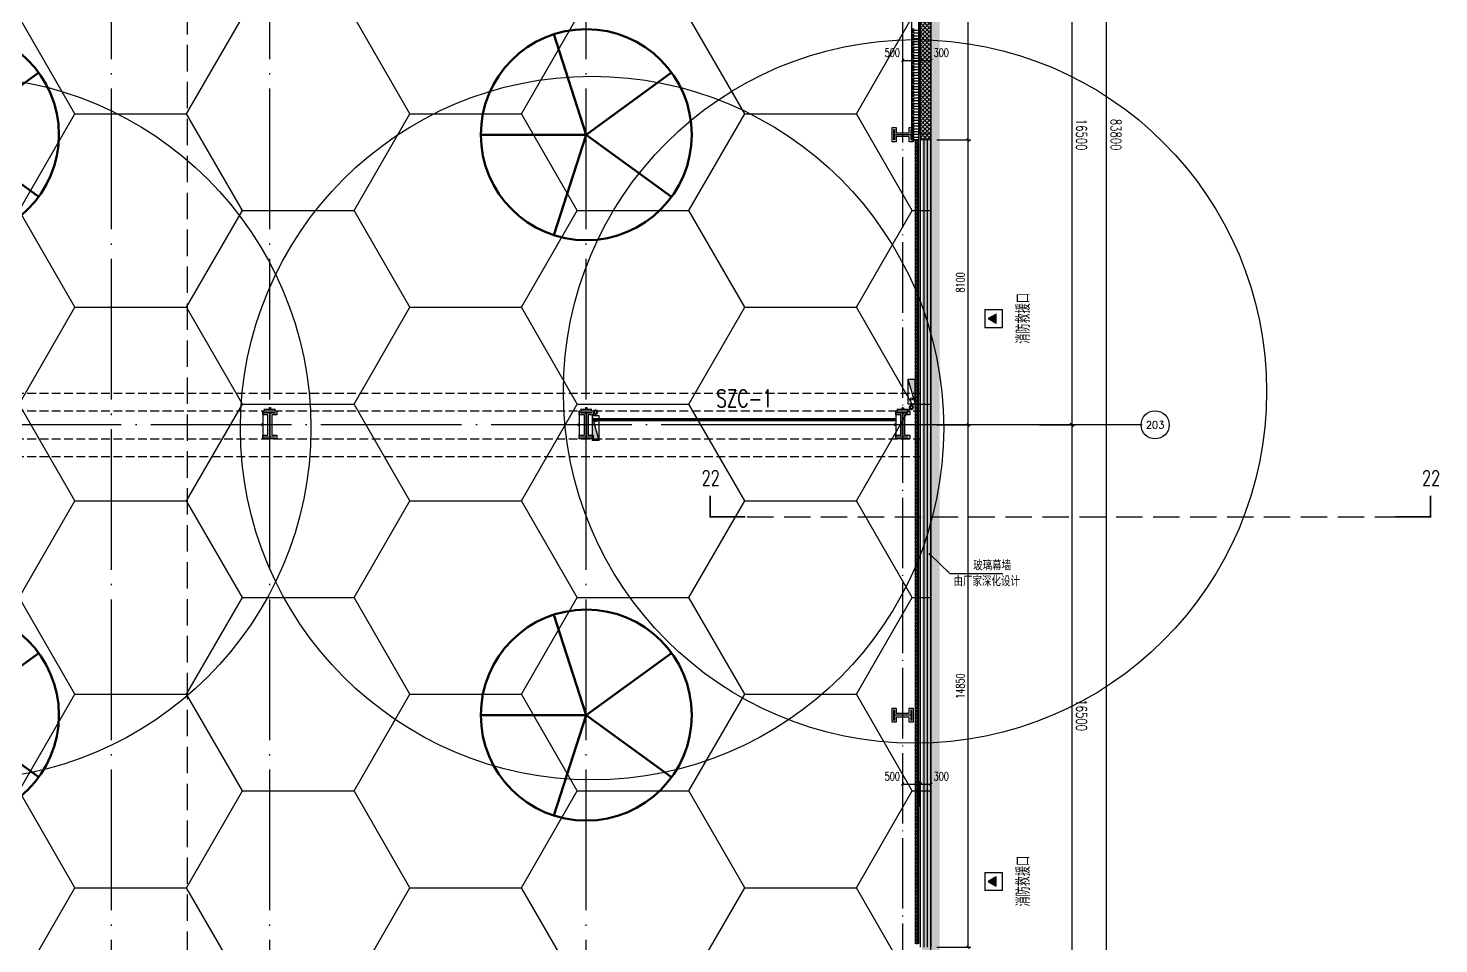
# Model space of a CAD drawing. Extents: x -821772 to -21949, y 506164 to 1049594.
# Drawn here: x -153727 to -113607, y 658320 to 684346 of the extents above; entities that cross this region are included whole.
import ezdxf
from ezdxf.enums import TextEntityAlignment as Align
from ezdxf.xclip import XClip

# ---------------------------------------------------------------- set-up
doc = ezdxf.new("R2010")
doc.units = 0
doc.header["$LTSCALE"] = 1000
doc.header["$MEASUREMENT"] = 0
doc.header["$XCLIPFRAME"] = 2
for name, pattern in [('10平面20250807_t3$0$CENTER', [2, 1.25, -0.25, 0.25, -0.25]), ('10平面20250807_t3$0$DASH', [0.35, 0.25, -0.1]), ('10平面20250807_t3$0$DOTE', [2.42, 2, -0.2, 0.02, -0.2]), ('DASH', [0.35, 0.25, -0.1])]:
    doc.linetypes.add(name, pattern=pattern)
doc.layers.get('Defpoints').update_dxf_attribs({"color": 210})
for name, color, linetype, lineweight in [('1-防火分区线', 201, 'DASH', 50), ('10平面20250807_t3$0$LG-ZF消防', 1, 'Continuous', 60), ('10平面20250807_t3$0$THIN', 8, 'Continuous', 0), ('10平面20250807_t3$0$柱间支撑', 8, '10平面20250807_t3$0$CENTER', 0)]:
    doc.layers.add(name, color=color, linetype=linetype, lineweight=lineweight)
for name, color, linetype in [('10平面20250807_t3$0$99平面图例外参$0$A-HATCH-2', 8, 'Continuous'), ('10平面20250807_t3$0$A-AXIS-D', 8, 'Continuous'), ('10平面20250807_t3$0$A-AXIS-DOTE', 8, '10平面20250807_t3$0$DOTE'), ('10平面20250807_t3$0$A-AXIS-DP', 8, 'Continuous'), ('10平面20250807_t3$0$A-AXIS-SYMB', 8, 'Continuous'), ('10平面20250807_t3$0$A-HATCH-2', 8, 'Continuous'), ('10平面20250807_t3$0$A-HRAIL', 8, 'Continuous'), ('10平面20250807_t3$0$A-LIN-V', 8, 'Continuous'), ('10平面20250807_t3$0$A-TEXT', 8, 'Continuous'), ('10平面20250807_t3$0$A-WINDOW', 8, 'Continuous'), ('10平面20250807_t3$0$AS-COLN', 8, 'Continuous'), ('10平面20250807_t3$0$AS-WALL', 8, 'Continuous'), ('10平面20250807_t3$0$AS-结构边线层', 8, 'Continuous'), ('10平面20250807_t3$0$CURTWALL', 8, 'Continuous'), ('10平面20250807_t3$0$DIM_SYMB', 8, 'Continuous'), ('10平面20250807_t3$0$PUB_HATCH', 8, 'Continuous'), ('10平面20250807_t3$0$PUB_TEXT', 8, 'Continuous'), ('10平面20250807_t3$0$RP-N2-01$0$$0$A-WIND-J', 8, 'Continuous'), ('10平面20250807_t3$0$RP-N2-01$0$A-WIND-J', 8, 'Continuous'), ('10平面20250807_t3$0$SB_ZF消火栓', 10, 'Continuous'), ('PUB_HATCH', 8, 'Continuous')]:
    doc.layers.add(name, color=color, linetype=linetype)
doc.styles.add('10平面20250807_t3$0$_TCH_AXIS', font='COMPLEX', dxfattribs={"bigfont": 'GBCBIG'})
doc.styles.add('10平面20250807_t3$0$_TCH_DIM', font='SIMPLEX', dxfattribs={"bigfont": 'GBCBIG'})
doc.styles.add('10平面20250807_t3$0$_TCH_DIM_T3', font='SIMPLEX', dxfattribs={"width": 0.705882, "bigfont": 'GBCBIG'})
doc.styles.add('10平面20250807_t3$0$_TCH_LABEL', font='COMPLEX', dxfattribs={"bigfont": 'GBCBIG'})
doc.styles.add('10平面20250807_t3$0$A-DIM_T3', font='SIMPLEX', dxfattribs={"width": 0.705882, "bigfont": 'GBCBIG'})
doc.styles.add('10平面20250807_t3$0$TSSD_Rein', font='tj-romans1.shx', dxfattribs={"width": 0.7, "bigfont": 'tj-hztxt.shx'})
doc.dimstyles.new('10平面20250807_t3$0$_TCH_ARCH&&10', dxfattribs={"dimtxt": 29.75, "dimasz": 10, "dimexe": 10, "dimexo": 10, "dimgap": 12.625, "dimtad": 1, "dimdec": 0, "dimzin": 0, "dimdsep": 46, "dimtxsty": '10平面20250807_t3$0$_TCH_DIM_T3', "dimblk": '10平面20250807_t3$0$_ArchTick', "dimcen": 0.09, "dimclrt": 7, "dimazin": 2, "dimtfac": 1, "dimtdec": 0, "dimtix": 1, "dimtmove": 2, "dimatfit": 3, "dimfxl": 0, "dimtolj": 1, "dimtzin": 0, "dimarcsym": 0})
doc.dimstyles.new('10平面20250807_t3$0$_TCH_ARCH&&100', dxfattribs={"dimtxt": 297.5, "dimasz": 100, "dimexe": 100, "dimexo": 100, "dimgap": 126.25, "dimtad": 1, "dimdec": 0, "dimzin": 0, "dimdsep": 46, "dimtxsty": '10平面20250807_t3$0$_TCH_DIM_T3', "dimblk": '10平面20250807_t3$0$_ArchTick', "dimcen": 0.09, "dimclrt": 7, "dimazin": 2, "dimtfac": 1, "dimtdec": 0, "dimtix": 1, "dimtmove": 2, "dimatfit": 3, "dimfxl": 0, "dimtolj": 1, "dimtzin": 0, "dimarcsym": 0})
doc.dimstyles.new('10平面20250807_t3$0$_TCH_ARCH&&80', dxfattribs={"dimtxt": 238, "dimasz": 80, "dimexe": 80, "dimexo": 80, "dimgap": 101, "dimtad": 1, "dimdec": 0, "dimzin": 0, "dimdsep": 46, "dimtxsty": '10平面20250807_t3$0$_TCH_DIM_T3', "dimblk": '10平面20250807_t3$0$_ArchTick', "dimcen": 0.09, "dimclrt": 7, "dimazin": 2, "dimtfac": 1, "dimtdec": 0, "dimtix": 1, "dimtmove": 2, "dimatfit": 3, "dimfxl": 0, "dimtolj": 1, "dimtzin": 0, "dimarcsym": 0})
doc.dimstyles.new('10平面20250807_t3$0$A-DIM&&100', dxfattribs={"dimtxt": 297.5, "dimasz": 100, "dimexe": 100, "dimexo": 100, "dimgap": 126.25, "dimtad": 1, "dimdec": 0, "dimzin": 0, "dimdsep": 46, "dimtxsty": '10平面20250807_t3$0$A-DIM_T3', "dimblk": '10平面20250807_t3$0$_ArchTick', "dimcen": 0.09, "dimclrt": 7, "dimazin": 2, "dimtfac": 1, "dimtdec": 0, "dimtix": 1, "dimtmove": 2, "dimatfit": 3, "dimfxl": 0, "dimtolj": 1, "dimtzin": 0, "dimarcsym": 0})

# ---------------------------------------------------------------- blocks, each defined once
blk = doc.blocks.new('10平面20250807_t3$0$_ArchTick')
at = {"color": 0, "linetype": 'ByBlock', "const_width": 0.4}
blk.add_lwpolyline([(-0.5, -0.5), (0.5, 0.5)], dxfattribs=at)
blk = doc.blocks.new('*D9962')
at = {"layer": '10平面20250807_t3$0$A-AXIS-D', "color": 0, "lineweight": -2}
for p, q in [((95776, -115250), (96792, -115250)), ((96692, -115250), (96692, -131750)), ((95776, -131750), (96792, -131750))]:
    blk.add_line(p, q, dxfattribs=at)
at = {"layer": 'Defpoints', "color": 0}
for p in [(95676, -115250), (95676, -131750), (96692, -131750)]:
    blk.add_point(p, dxfattribs=at)
at = {"layer": '10平面20250807_t3$0$A-AXIS-D', "color": 0, "lineweight": -2, "xscale": 100, "yscale": 100, "zscale": 100}
for p, rotation in [((96692, -115250), 90), ((96692, -131750), 270)]:
    blk.add_blockref('10平面20250807_t3$0$_ArchTick', p, dxfattribs=dict(at, rotation=rotation))
at = {"layer": '10平面20250807_t3$0$A-AXIS-D', "color": 7, "insert": (96967, -123500), "char_height": 297.5, "attachment_point": 5, "rotation": 270, "style": '10平面20250807_t3$0$A-DIM_T3'}
blk.add_mtext('\\A1;16500', dxfattribs=at)
blk = doc.blocks.new('*D9963')
at = {"layer": '10平面20250807_t3$0$A-AXIS-D', "color": 0, "lineweight": -2}
for p, q in [((95776, -131750), (96792, -131750)), ((96692, -131750), (96692, -148250)), ((95776, -148250), (96792, -148250))]:
    blk.add_line(p, q, dxfattribs=at)
at = {"layer": 'Defpoints', "color": 0}
for p in [(95676, -131750), (95676, -148250), (96692, -148250)]:
    blk.add_point(p, dxfattribs=at)
at = {"layer": '10平面20250807_t3$0$A-AXIS-D', "color": 0, "lineweight": -2, "xscale": 100, "yscale": 100, "zscale": 100}
for p, rotation in [((96692, -131750), 90), ((96692, -148250), 270)]:
    blk.add_blockref('10平面20250807_t3$0$_ArchTick', p, dxfattribs=dict(at, rotation=rotation))
at = {"layer": '10平面20250807_t3$0$A-AXIS-D', "color": 7, "insert": (96967, -140000), "char_height": 297.5, "attachment_point": 5, "rotation": 270, "style": '10平面20250807_t3$0$A-DIM_T3'}
blk.add_mtext('\\A1;16500', dxfattribs=at)
blk = doc.blocks.new('*D10046')
at = {"layer": '10平面20250807_t3$0$A-AXIS-D', "color": 0, "lineweight": -2}
for p, q in [((95876, -81600), (97772, -81600)), ((97672, -81600), (97672, -165400)), ((95876, -165400), (97772, -165400))]:
    blk.add_line(p, q, dxfattribs=at)
at = {"layer": 'Defpoints', "color": 0}
for p in [(95776, -81600), (95776, -165400), (97672, -165400)]:
    blk.add_point(p, dxfattribs=at)
at = {"layer": '10平面20250807_t3$0$A-AXIS-D', "color": 0, "lineweight": -2, "xscale": 100, "yscale": 100, "zscale": 100}
for p, rotation in [((97672, -81600), 90), ((97672, -165400), 270)]:
    blk.add_blockref('10平面20250807_t3$0$_ArchTick', p, dxfattribs=dict(at, rotation=rotation))
at = {"layer": '10平面20250807_t3$0$A-AXIS-D', "color": 7, "insert": (97947, -123500), "char_height": 297.5, "attachment_point": 5, "rotation": 270, "style": '10平面20250807_t3$0$_TCH_DIM_T3'}
blk.add_mtext('\\A1;83800', dxfattribs=at)
blk = doc.blocks.new('10平面20250807_t3$0$43243')
at = {"layer": '10平面20250807_t3$0$AS-结构边线层'}
blk.add_lwpolyline([(-155994, 639720), (-146454, 639720), (-146454, 640170), (-144354, 640170), (-144354, 639720), (-128354, 639720), (-128354, 658060), (-128054, 658060), (-128054, 681330), (-128354, 681330), (-128354, 696460), (-128054, 696460), (-128054, 715680), (-128354, 715680), (-128354, 722920), (-128354, 722920), (-144354, 722920), (-144354, 722470), (-146454, 722470), (-146454, 722920), (-155994, 722920)], dxfattribs=at)
blk = doc.blocks.new('*D10488')
at = {"layer": '10平面20250807_t3$0$A-AXIS-DP', "color": 0, "lineweight": -2}
for p, q in [((-195790, 766880), (-195790, 766929)), ((-195790, 766919), (-195490, 766919)), ((-195490, 766880), (-195490, 766929))]:
    blk.add_line(p, q, dxfattribs=at)
at = {"layer": 'Defpoints', "color": 0}
for p in [(-195790, 766870), (-195490, 766919), (-195490, 766870)]:
    blk.add_point(p, dxfattribs=at)
at = {"layer": '10平面20250807_t3$0$A-AXIS-DP', "color": 0, "lineweight": -2, "xscale": 10, "yscale": 10, "zscale": 10, "rotation": 180}
blk.add_blockref('10平面20250807_t3$0$_ArchTick', (-195790, 766919), dxfattribs=at)
at = {"layer": '10平面20250807_t3$0$A-AXIS-DP', "color": 0, "lineweight": -2, "xscale": 10, "yscale": 10, "zscale": 10}
blk.add_blockref('10平面20250807_t3$0$_ArchTick', (-195490, 766919), dxfattribs=at)
at = {"layer": '10平面20250807_t3$0$A-AXIS-DP', "color": 7, "insert": (-195640, 766946), "char_height": 29.8, "attachment_point": 5, "style": '10平面20250807_t3$0$_TCH_DIM_T3'}
blk.add_mtext('\\A1;300', dxfattribs=at)
blk = doc.blocks.new('*D10489')
at = {"layer": '10平面20250807_t3$0$A-AXIS-DP', "color": 0, "lineweight": -2}
for p, q in [((-195800, 766820), (-195841, 766820)), ((-195831, 766120), (-195831, 766820)), ((-195800, 766120), (-195841, 766120))]:
    blk.add_line(p, q, dxfattribs=at)
at = {"layer": 'Defpoints', "color": 0}
for p in [(-195831, 766820), (-195790, 766820), (-195790, 766120)]:
    blk.add_point(p, dxfattribs=at)
at = {"layer": '10平面20250807_t3$0$A-AXIS-DP', "color": 0, "lineweight": -2, "xscale": 10, "yscale": 10, "zscale": 10}
for p, rotation in [((-195831, 766820), 90), ((-195831, 766120), 270)]:
    blk.add_blockref('10平面20250807_t3$0$_ArchTick', p, dxfattribs=dict(at, rotation=rotation))
at = {"layer": '10平面20250807_t3$0$A-AXIS-DP', "color": 7, "insert": (-195859, 766470), "char_height": 29.8, "attachment_point": 5, "rotation": 90, "style": '10平面20250807_t3$0$_TCH_DIM_T3'}
blk.add_mtext('\\A1;700', dxfattribs=at)
blk = doc.blocks.new('10平面20250807_t3$0$342343243')
at = {"layer": '10平面20250807_t3$0$A-AXIS-DP', "color": 5}
blk.add_lwpolyline([(-155704, 832070), (-155404, 832070), (-155404, 832058), (-155550, 832058), (-155550, 831582), (-155404, 831582), (-155404, 831570), (-155704, 831570), (-155704, 831582), (-155558, 831582), (-155558, 832058), (-155704, 832058), (-155704, 832070)], close=True, dxfattribs=at)
at = {"layer": '10平面20250807_t3$0$A-HATCH-2'}
blk.add_lwpolyline([(-155754, 832120), (-155354, 832120), (-155354, 832008), (-155500, 832008), (-155500, 831632), (-155354, 831632), (-155354, 831520), (-155754, 831520), (-155754, 831632), (-155608, 831632), (-155608, 832008), (-155754, 832008)], close=True, dxfattribs=at)
blk = doc.blocks.new('10平面20250807_t3$0$w42343')
at = {"layer": '10平面20250807_t3$0$A-HATCH-2', "linetype": '10平面20250807_t3$0$DASH'}
for p, q in [((-263654.2, 673970), (-128354.2, 673970)), ((-263654.2, 673470), (-128354.2, 673470)), ((-263654.2, 672670), (-128354.2, 672670)), ((-263654.2, 672170), (-128354.2, 672170))]:
    blk.add_line(p, q, dxfattribs=at)
blk = doc.blocks.new('10平面20250807_t3$0$w4324324')
at = {"layer": '10平面20250807_t3$0$A-HATCH-2', "lineweight": 60}
for q in [(-1694760, 686605), (-1697614, 684532), (-1691907, 684532), (-1696524, 681178), (-1692997, 681178)]:
    blk.add_line((-1694760, 683605), q, dxfattribs=at)
blk.add_circle((-1694760, 683605), 3000, dxfattribs=at)
blk = doc.blocks.new('10平面20250807_t3$0$ner546')
at = {"layer": '10平面20250807_t3$0$A-LIN-V'}
for p in [(581780, -46744), (598280, -46744), (581780, -64744), (598280, -64744)]:
    blk.add_blockref('10平面20250807_t3$0$w4324324', p, dxfattribs=at)
blk = doc.blocks.new('10平面20250807_t3$0$RP-N2-01$0$$0$xfjy')
at = {"layer": '10平面20250807_t3$0$RP-N2-01$0$$0$A-WIND-J'}
h = blk.add_hatch(color=256, dxfattribs=at)
h.dxf.hatch_style = 1
h.paths.add_polyline_path([(1141876, -26214), (1142135, -26214), (1142005, -25989)])
at = {"layer": '10平面20250807_t3$0$RP-N2-01$0$$0$A-WIND-J', "const_width": 25}
blk.add_lwpolyline([(1141755, -25889), (1141755, -26389), (1142255, -26389), (1142255, -25889)], close=True, dxfattribs=at)
at = {"layer": '10平面20250807_t3$0$RP-N2-01$0$$0$A-WIND-J'}
for points in [[(1141755, -26389), (1142255, -26389), (1142255, -25889), (1141755, -25889)], [(1141876, -26214), (1142135, -26214), (1142005, -25989)]]:
    blk.add_lwpolyline(points, close=True, dxfattribs=at)
blk = doc.blocks.new('10平面20250807_t3$0$RP-N2-01$0$xfjy')
at = {"layer": '10平面20250807_t3$0$RP-N2-01$0$$0$A-WIND-J'}
blk.add_blockref('10平面20250807_t3$0$RP-N2-01$0$$0$xfjy', (0, 0), dxfattribs=at)
blk = doc.blocks.new('10平面20250807_t3$0$1232')
at = {"layer": '10平面20250807_t3$0$RP-N2-01$0$A-WIND-J', "rotation": 90}
for p in [(-152409, -465915, 0), (-152409, -481915, 0)]:
    blk.add_blockref('10平面20250807_t3$0$RP-N2-01$0$xfjy', p, dxfattribs=at)
at = {"layer": '10平面20250807_t3$0$A-TEXT', "style": '10平面20250807_t3$0$_TCH_DIM'}
for p in [(-125237, 675379, 0), (-125237, 659379, 0)]:
    blk.add_text('消防救援口', height=384.1, rotation=90, dxfattribs=at).set_placement(p)
blk = doc.blocks.new('10平面20250807_t3$0$23124232432')
at = {"layer": '10平面20250807_t3$0$柱间支撑', "const_width": 100}
blk.add_lwpolyline([(-129054, 673220), (-137654, 673220)], dxfattribs=at)
at = {"layer": '10平面20250807_t3$0$THIN', "style": '10平面20250807_t3$0$TSSD_Rein', "width": 0.7}
blk.add_text('SZC-1', height=500, dxfattribs=at).set_placement((-133354, 673420), align=Align.BOTTOM_CENTER)
blk = doc.blocks.new('10平面20250807_t3$0$99平面图例外参$0$$LinePat$填挖边坡')
at = {"color": 0}
for p, q in [((0, 0), (0, -1500)), ((300, 0), (300, -600))]:
    blk.add_line(p, q, dxfattribs=at)
at = {"layer": 'Defpoints', "color": 0}
blk.add_point((600, 0), dxfattribs=at)
blk = doc.blocks.new('10平面20250807_t3$0$99平面图例外参$0$$LinePat$圆环')
for points in [[(0, 150), (300, 150)], [(0, 0), (300, 0)], [(0, -150), (300, -150)]]:
    blk.add_lwpolyline(points)
at = {"color": 0}
blk.add_circle((150, 0), 150, dxfattribs=at)
blk = doc.blocks.new('10平面20250807_t3$0$34242343243')
at = {"layer": '10平面20250807_t3$0$A-LIN-V'}
for p, q in [((-128604, 696620), (-128604, 681170)), ((-128404, 696620), (-128404, 681170)), ((-128404, 681170), (-128604, 681170))]:
    blk.add_line(p, q, dxfattribs=at)
at = {"layer": '10平面20250807_t3$0$99平面图例外参$0$A-HATCH-2', "color": 203, "xscale": 0.1334196891197501, "yscale": 0.1333333333333333, "zscale": 0.1333333333333333, "rotation": 90.00000000081378}
for p in [(-128604, 684292), (-128604, 684212), (-128604, 684132), (-128604, 684052), (-128604, 683972), (-128604, 683892), (-128604, 683812), (-128604, 683732), (-128604, 683652), (-128604, 683572), (-128604, 683492), (-128604, 683411), (-128604, 683331), (-128604, 683251), (-128604, 683171), (-128604, 683091), (-128604, 683011), (-128604, 682931), (-128604, 682851), (-128604, 682771), (-128604, 682691), (-128604, 682611), (-128604, 682531), (-128604, 682451), (-128604, 682371), (-128604, 682291), (-128604, 682211), (-128604, 682131), (-128604, 682051), (-128604, 681971), (-128604, 681890), (-128604, 681810), (-128604, 681730), (-128604, 681650), (-128604, 681570), (-128604, 681490), (-128604, 681410), (-128604, 681330), (-128604, 681250), (-128604, 681170)]:
    blk.add_blockref('10平面20250807_t3$0$99平面图例外参$0$$LinePat$填挖边坡', p, dxfattribs=at)
at = {"layer": '10平面20250807_t3$0$A-HRAIL', "xscale": -0.3340611353704622, "yscale": 0.3333333333333333, "zscale": 0.3333333333333333, "rotation": 90}
for p in [(-128454, 681170), (-128454, 681070), (-128454, 680970), (-128454, 680869), (-128454, 680769), (-128454, 680669), (-128454, 680569), (-128454, 680468), (-128454, 680368), (-128454, 680268), (-128454, 680168), (-128454, 680068), (-128454, 679967), (-128454, 679867), (-128454, 679767), (-128454, 679667), (-128454, 679567), (-128454, 679466), (-128454, 679366), (-128454, 679266), (-128454, 679166), (-128454, 679065), (-128454, 678965), (-128454, 678865), (-128454, 678765), (-128454, 678665), (-128454, 678564), (-128454, 678464), (-128454, 678364), (-128454, 678264), (-128454, 678163), (-128454, 678063), (-128454, 677963), (-128454, 677863), (-128454, 677763), (-128454, 677662), (-128454, 677562), (-128454, 677462), (-128454, 677362), (-128454, 677261), (-128454, 677161), (-128454, 677061), (-128454, 676961), (-128454, 676861), (-128454, 676760), (-128454, 676660), (-128454, 676560), (-128454, 676460), (-128454, 676360), (-128454, 676259), (-128454, 676159), (-128454, 676059), (-128454, 675959), (-128454, 675858), (-128454, 675758), (-128454, 675658), (-128454, 675558), (-128454, 675458), (-128454, 675357), (-128454, 675257), (-128454, 675157), (-128454, 675057), (-128454, 674956), (-128454, 674856), (-128454, 674756), (-128454, 674656), (-128454, 674556), (-128454, 674455), (-128454, 674355), (-128454, 674255), (-128454, 674155), (-128454, 674054), (-128454, 673954), (-128454, 673854), (-128454, 673754), (-128454, 673654), (-128454, 673553), (-128454, 673453), (-128454, 673353), (-128454, 673253), (-128454, 673153), (-128454, 673052), (-128454, 672952), (-128454, 672852), (-128454, 672752), (-128454, 672651), (-128454, 672551), (-128454, 672451), (-128454, 672351), (-128454, 672251), (-128454, 672150), (-128454, 672050), (-128454, 671950), (-128454, 671850), (-128454, 671749), (-128454, 671649), (-128454, 671549), (-128454, 671449), (-128454, 671349), (-128454, 671248), (-128454, 671148), (-128454, 671048), (-128454, 670948), (-128454, 670848), (-128454, 670747), (-128454, 670647), (-128454, 670547), (-128454, 670447), (-128454, 670346), (-128454, 670246), (-128454, 670146), (-128454, 670046), (-128454, 669946), (-128454, 669845), (-128454, 669745), (-128454, 669645), (-128454, 669545), (-128454, 669444), (-128454, 669344), (-128454, 669244), (-128454, 669144), (-128454, 669044), (-128454, 668943), (-128454, 668843), (-128454, 668743), (-128454, 668643), (-128454, 668542), (-128454, 668442), (-128454, 668342), (-128454, 668242), (-128454, 668142), (-128454, 668041), (-128454, 667941), (-128454, 667841), (-128454, 667741), (-128454, 667641), (-128454, 667540), (-128454, 667440), (-128454, 667340), (-128454, 667240), (-128454, 667139), (-128454, 667039), (-128454, 666939), (-128454, 666839), (-128454, 666739), (-128454, 666638), (-128454, 666538), (-128454, 666438), (-128454, 666338), (-128454, 666237), (-128454, 666137), (-128454, 666037), (-128454, 665937), (-128454, 665837), (-128454, 665736), (-128454, 665636), (-128454, 665536), (-128454, 665436), (-128454, 665336), (-128454, 665235), (-128454, 665135), (-128454, 665035), (-128454, 664935), (-128454, 664834), (-128454, 664734), (-128454, 664634), (-128454, 664534), (-128454, 664434), (-128454, 664333), (-128454, 664233), (-128454, 664133), (-128454, 664033), (-128454, 663932), (-128454, 663832), (-128454, 663732), (-128454, 663632), (-128454, 663532), (-128454, 663431), (-128454, 663331), (-128454, 663231), (-128454, 663131), (-128454, 663030), (-128454, 662930), (-128454, 662830), (-128454, 662730), (-128454, 662630), (-128454, 662529), (-128454, 662429), (-128454, 662329), (-128454, 662229), (-128454, 662129), (-128454, 662028), (-128454, 661928), (-128454, 661828), (-128454, 661728), (-128454, 661627), (-128454, 661527), (-128454, 661427), (-128454, 661327), (-128454, 661227), (-128454, 661126), (-128454, 661026), (-128454, 660926), (-128454, 660826), (-128454, 660725), (-128454, 660625), (-128454, 660525), (-128454, 660425), (-128454, 660325), (-128454, 660224), (-128454, 660124), (-128454, 660024), (-128454, 659924), (-128454, 659823), (-128454, 659723), (-128454, 659623), (-128454, 659523), (-128454, 659423), (-128454, 659322), (-128454, 659222), (-128454, 659122), (-128454, 659022), (-128454, 658922), (-128454, 658821), (-128454, 658721), (-128454, 658621), (-128454, 658521), (-128454, 658420)]:
    blk.add_blockref('10平面20250807_t3$0$99平面图例外参$0$$LinePat$圆环', p, dxfattribs=at)
blk = doc.blocks.new('10平面20250807_t3$0$A$C5D961328')
at = {"layer": '10平面20250807_t3$0$SB_ZF消火栓'}
blk.add_hatch(color=256, dxfattribs=at).paths.add_polyline_path([(0, 40), (700, 40), (700, 240)])
at = {"layer": '10平面20250807_t3$0$A-LIN-V', "ltscale": 500}
blk.add_circle((350, 40), 10001, dxfattribs=at)
at = {"layer": '10平面20250807_t3$0$SB_ZF消火栓'}
for p, q in [((700, 240), (0, 240)), ((0, 240), (0, 40)), ((700, 240), (0, 40)), ((0, 40), (700, 40)), ((700, 240), (700, 40))]:
    blk.add_line(p, q, dxfattribs=at)
at = {"layer": '10平面20250807_t3$0$SB_ZF消火栓', "color": 1}
blk.add_circle((140, 140), 32.5, dxfattribs=at)
blk = doc.blocks.new('10平面20250807_t3$0$43242343')
at = {"layer": '10平面20250807_t3$0$LG-ZF消防', "linetype": 'Continuous'}
for centre in [(-128604, 673570), (-137590, 673430)]:
    blk.add_circle(centre, 50, dxfattribs=at)
blk = doc.blocks.new('10平面20250807_t3$0$234243242332')
at = {"layer": '10平面20250807_t3$0$LG-ZF消防', "linetype": 'Continuous'}
blk.add_blockref('10平面20250807_t3$0$43242343', (0, 0), dxfattribs=at)
at = {"layer": '10平面20250807_t3$0$SB_ZF消火栓'}
for p, rotation in [((-128464, 673670), 90), ((-155730, 673330), 270), ((-137730, 673330), 270)]:
    blk.add_blockref('10平面20250807_t3$0$A$C5D961328', p, dxfattribs=dict(at, rotation=rotation))
blk = doc.blocks.new('*D11742')
at = {"layer": '10平面20250807_t3$0$A-AXIS-DP', "color": 0, "lineweight": -2}
for p, q in [((-128854, 662220), (-128854, 662940)), ((-128854, 662860), (-128354, 662860)), ((-128354, 662220), (-128354, 662940))]:
    blk.add_line(p, q, dxfattribs=at)
at = {"layer": 'Defpoints', "color": 0}
for p in [(-128354, 662860), (-128854, 662140), (-128354, 662140)]:
    blk.add_point(p, dxfattribs=at)
at = {"layer": '10平面20250807_t3$0$A-AXIS-DP', "color": 0, "lineweight": -2, "xscale": 80, "yscale": 80, "zscale": 80, "rotation": 180}
blk.add_blockref('10平面20250807_t3$0$_ArchTick', (-128854, 662860), dxfattribs=at)
at = {"layer": '10平面20250807_t3$0$A-AXIS-DP', "color": 0, "lineweight": -2, "xscale": 80, "yscale": 80, "zscale": 80}
blk.add_blockref('10平面20250807_t3$0$_ArchTick', (-128354, 662860), dxfattribs=at)
at = {"layer": '10平面20250807_t3$0$A-AXIS-DP', "color": 7, "insert": (-129150, 663080), "char_height": 238, "attachment_point": 5, "style": '10平面20250807_t3$0$_TCH_DIM_T3'}
blk.add_mtext('\\A1;500', dxfattribs=at)
blk = doc.blocks.new('*D11743')
at = {"layer": '10平面20250807_t3$0$A-AXIS-DP', "color": 0, "lineweight": -2}
for p, q in [((-128354, 662220), (-128354, 662940)), ((-128354, 662860), (-128054, 662860)), ((-128054, 662220), (-128054, 662940))]:
    blk.add_line(p, q, dxfattribs=at)
at = {"layer": 'Defpoints', "color": 0}
for p in [(-128054, 662860), (-128354, 662140), (-128054, 662140)]:
    blk.add_point(p, dxfattribs=at)
at = {"layer": '10平面20250807_t3$0$A-AXIS-DP', "color": 0, "lineweight": -2, "xscale": 80, "yscale": 80, "zscale": 80, "rotation": 180}
blk.add_blockref('10平面20250807_t3$0$_ArchTick', (-128354, 662860), dxfattribs=at)
at = {"layer": '10平面20250807_t3$0$A-AXIS-DP', "color": 0, "lineweight": -2, "xscale": 80, "yscale": 80, "zscale": 80}
blk.add_blockref('10平面20250807_t3$0$_ArchTick', (-128054, 662860), dxfattribs=at)
at = {"layer": '10平面20250807_t3$0$A-AXIS-DP', "color": 7, "insert": (-127758, 663080), "char_height": 238, "attachment_point": 5, "style": '10平面20250807_t3$0$_TCH_DIM_T3'}
blk.add_mtext('\\A1;300', dxfattribs=at)
blk = doc.blocks.new('*D11744')
at = {"layer": '10平面20250807_t3$0$A-AXIS-DP', "color": 0, "lineweight": -2}
for p, q in [((-128854, 682790), (-128854, 683510)), ((-128854, 683430), (-128354, 683430)), ((-128354, 682790), (-128354, 683510))]:
    blk.add_line(p, q, dxfattribs=at)
at = {"layer": 'Defpoints', "color": 0}
for p in [(-128354, 683430), (-128854, 682710), (-128354, 682710)]:
    blk.add_point(p, dxfattribs=at)
at = {"layer": '10平面20250807_t3$0$A-AXIS-DP', "color": 0, "lineweight": -2, "xscale": 80, "yscale": 80, "zscale": 80, "rotation": 180}
blk.add_blockref('10平面20250807_t3$0$_ArchTick', (-128854, 683430), dxfattribs=at)
at = {"layer": '10平面20250807_t3$0$A-AXIS-DP', "color": 0, "lineweight": -2, "xscale": 80, "yscale": 80, "zscale": 80}
blk.add_blockref('10平面20250807_t3$0$_ArchTick', (-128354, 683430), dxfattribs=at)
at = {"layer": '10平面20250807_t3$0$A-AXIS-DP', "color": 7, "insert": (-129150, 683650), "char_height": 238, "attachment_point": 5, "style": '10平面20250807_t3$0$_TCH_DIM_T3'}
blk.add_mtext('\\A1;500', dxfattribs=at)
blk = doc.blocks.new('*D11745')
at = {"layer": '10平面20250807_t3$0$A-AXIS-DP', "color": 0, "lineweight": -2}
for p, q in [((-128354, 682790), (-128354, 683510)), ((-128354, 683430), (-128054, 683430)), ((-128054, 682790), (-128054, 683510))]:
    blk.add_line(p, q, dxfattribs=at)
at = {"layer": 'Defpoints', "color": 0}
for p in [(-128054, 683430), (-128354, 682710), (-128054, 682710)]:
    blk.add_point(p, dxfattribs=at)
at = {"layer": '10平面20250807_t3$0$A-AXIS-DP', "color": 0, "lineweight": -2, "xscale": 80, "yscale": 80, "zscale": 80, "rotation": 180}
blk.add_blockref('10平面20250807_t3$0$_ArchTick', (-128354, 683430), dxfattribs=at)
at = {"layer": '10平面20250807_t3$0$A-AXIS-DP', "color": 0, "lineweight": -2, "xscale": 80, "yscale": 80, "zscale": 80}
blk.add_blockref('10平面20250807_t3$0$_ArchTick', (-128054, 683430), dxfattribs=at)
at = {"layer": '10平面20250807_t3$0$A-AXIS-DP', "color": 7, "insert": (-127758, 683650), "char_height": 238, "attachment_point": 5, "style": '10平面20250807_t3$0$_TCH_DIM_T3'}
blk.add_mtext('\\A1;300', dxfattribs=at)
blk = doc.blocks.new('*D12369')
at = {"layer": '10平面20250807_t3$0$A-AXIS-DP', "color": 0, "lineweight": -2}
for p, q in [((-127880, 689570), (-126917, 689570)), ((-126997, 681170), (-126997, 689570)), ((-127880, 681170), (-126917, 681170))]:
    blk.add_line(p, q, dxfattribs=at)
at = {"layer": 'Defpoints', "color": 0}
for p in [(-127960, 689570), (-126997, 689570), (-127960, 681170)]:
    blk.add_point(p, dxfattribs=at)
at = {"layer": '10平面20250807_t3$0$A-AXIS-DP', "color": 0, "lineweight": -2, "xscale": 80, "yscale": 80, "zscale": 80}
for p, rotation in [((-126997, 689570), 90), ((-126997, 681170), 270)]:
    blk.add_blockref('10平面20250807_t3$0$_ArchTick', p, dxfattribs=dict(at, rotation=rotation))
at = {"layer": '10平面20250807_t3$0$A-AXIS-DP', "color": 7, "insert": (-127217, 685370), "char_height": 238, "attachment_point": 5, "rotation": 90, "style": '10平面20250807_t3$0$_TCH_DIM_T3'}
blk.add_mtext('\\A1;8400', dxfattribs=at)
blk = doc.blocks.new('*D12370')
at = {"layer": '10平面20250807_t3$0$A-AXIS-DP', "color": 0, "lineweight": -2}
for p, q in [((-127880, 681170), (-126917, 681170)), ((-126997, 673070), (-126997, 681170)), ((-127880, 673070), (-126917, 673070))]:
    blk.add_line(p, q, dxfattribs=at)
at = {"layer": 'Defpoints', "color": 0}
for p in [(-127960, 681170), (-126997, 681170), (-127960, 673070)]:
    blk.add_point(p, dxfattribs=at)
at = {"layer": '10平面20250807_t3$0$A-AXIS-DP', "color": 0, "lineweight": -2, "xscale": 80, "yscale": 80, "zscale": 80}
for p, rotation in [((-126997, 681170), 90), ((-126997, 673070), 270)]:
    blk.add_blockref('10平面20250807_t3$0$_ArchTick', p, dxfattribs=dict(at, rotation=rotation))
at = {"layer": '10平面20250807_t3$0$A-AXIS-DP', "color": 7, "insert": (-127217, 677120), "char_height": 238, "attachment_point": 5, "rotation": 90, "style": '10平面20250807_t3$0$_TCH_DIM_T3'}
blk.add_mtext('\\A1;8100', dxfattribs=at)
blk = doc.blocks.new('*D12371')
at = {"layer": '10平面20250807_t3$0$A-AXIS-DP', "color": 0, "lineweight": -2}
for p, q in [((-127880, 673070), (-126917, 673070)), ((-126997, 658220), (-126997, 673070)), ((-127880, 658220), (-126917, 658220))]:
    blk.add_line(p, q, dxfattribs=at)
at = {"layer": 'Defpoints', "color": 0}
for p in [(-127960, 673070), (-126997, 673070), (-127960, 658220)]:
    blk.add_point(p, dxfattribs=at)
at = {"layer": '10平面20250807_t3$0$A-AXIS-DP', "color": 0, "lineweight": -2, "xscale": 80, "yscale": 80, "zscale": 80}
for p, rotation in [((-126997, 673070), 90), ((-126997, 658220), 270)]:
    blk.add_blockref('10平面20250807_t3$0$_ArchTick', p, dxfattribs=dict(at, rotation=rotation))
at = {"layer": '10平面20250807_t3$0$A-AXIS-DP', "color": 7, "insert": (-127217, 665645), "char_height": 238, "attachment_point": 5, "rotation": 90, "style": '10平面20250807_t3$0$_TCH_DIM_T3'}
blk.add_mtext('\\A1;14850', dxfattribs=at)
blk = doc.blocks.new('10平面20250807_t3$0$dote')
at = {"layer": '10平面20250807_t3$0$A-AXIS-D'}
blk.add_circle((99061.5, -131748.9), 400, dxfattribs=at)
at = {"layer": '10平面20250807_t3$0$A-AXIS-DOTE'}
blk.add_line((91882.2, -264080), (91882.2, 36662.3), dxfattribs=at)
at = {"layer": '10平面20250807_t3$0$A-AXIS-DOTE', "ltscale": 2}
for p, q in [((69382.2, -169748.9), (69382.2, -75950)), ((73882.2, -169748.9), (73882.2, -75950)), ((82882.2, -169748.9), (82882.2, -75950)), ((98696.4, -131750), (-75513.6, -131750))]:
    blk.add_line(p, q, dxfattribs=at)
at = {"layer": '10平面20250807_t3$0$DIM_SYMB', "linetype": '10平面20250807_t3$0$DASH', "ltscale": 3}
for points in [[(71542.3, -172100), (71542.3, -75175)], [(86406.4, -134360.9), (106296.4, -134360.9)]]:
    blk.add_lwpolyline(points, dxfattribs=at)
at = {"layer": '10平面20250807_t3$0$DIM_SYMB', "const_width": 50}
for points in [[(86406.4, -133760.9), (86406.4, -134360.9), (87406.4, -134360.9)], [(105896.4, -134360.9), (106896.4, -134360.9), (106896.4, -133760.9)]]:
    blk.add_lwpolyline(points, dxfattribs=at)
at = {"layer": '10平面20250807_t3$0$PUB_TEXT', "style": '10平面20250807_t3$0$_TCH_AXIS'}
blk.add_text('203', height=202.97, dxfattribs=at).set_placement((98800.5, -131850.4), (99322.4, -131850.4), align=Align.FIT)
at = {"layer": '10平面20250807_t3$0$PUB_TEXT', "style": '10平面20250807_t3$0$_TCH_LABEL', "width": 0.705882}
for p in [(86163.5, -133473.4), (106653.5, -133473.4)]:
    blk.add_text('22', height=425, dxfattribs=at).set_placement(p)
at = {"layer": '10平面20250807_t3$0$A-AXIS-D'}
for base, p1, p2, dimstyle, picture, middle in [((97671.9, -165400), (95776.4, -81600), (95776.4, -165400), '10平面20250807_t3$0$_TCH_ARCH&&100', '*D10046', (97946.9, -123500)), ((96692.2, -131750), (95676.4, -115250), (95676.4, -131750), '10平面20250807_t3$0$A-DIM&&100', '*D9962', (96967.2, -123500)), ((96692.2, -148250), (95676.4, -131750), (95676.4, -148250), '10平面20250807_t3$0$A-DIM&&100', '*D9963', (96967.2, -140000))]:
    dim = blk.add_linear_dim(base=base, p1=p1, p2=p2, angle=270, dimstyle=dimstyle, override={"dimgap": 0}, dxfattribs=at)
    dim.commit()
    dim.dimension.update_dxf_attribs({"geometry": picture, "text_midpoint": middle, "dimtype": 129, "text_rotation": 270})
blk = doc.blocks.new('10平面20250807_t3$0$nt66')
at = {"layer": '10平面20250807_t3$0$A-HATCH-2'}
blk.add_lwpolyline([(-195840, 766870), (-195440, 766870), (-195440, 766758), (-195586, 766758), (-195586, 766182), (-195440, 766182), (-195440, 766070), (-195840, 766070), (-195840, 766182), (-195694, 766182), (-195694, 766758), (-195840, 766758)], close=True, dxfattribs=at)
at = {"layer": '10平面20250807_t3$0$AS-COLN'}
blk.add_lwpolyline([(-195790, 766820), (-195490, 766820), (-195490, 766808), (-195636, 766808), (-195636, 766132), (-195490, 766132), (-195490, 766120), (-195790, 766120), (-195790, 766132), (-195644, 766132), (-195644, 766808), (-195790, 766808)], close=True, dxfattribs=at)
at = {"layer": '10平面20250807_t3$0$A-AXIS-DP'}
for p1, p2, distance, picture, middle in [((-195790, 766120), (-195790, 766820), 41.2, '*D10489', (-195858.7, 766470)), ((-195790, 766870), (-195490, 766870), 48.8, '*D10488', (-195640, 766946.2))]:
    dim = blk.add_aligned_dim(p1=p1, p2=p2, distance=distance, dimstyle='10平面20250807_t3$0$_TCH_ARCH&&10', dxfattribs=at)
    dim.commit()
    dim.dimension.update_dxf_attribs({"geometry": picture, "text_midpoint": middle})
blk = doc.blocks.new('10平面20250807_t3$0$33333')
for p in [(48786, -93400), (57786, -93400), (66786, -93400)]:
    blk.add_blockref('10平面20250807_t3$0$nt66', p)
at = {"layer": '10平面20250807_t3$0$A-AXIS-DP', "rotation": 270}
for p in [(-960674, 525766), (-960674, 509266)]:
    blk.add_blockref('10平面20250807_t3$0$342343243', p, dxfattribs=at)
blk = doc.blocks.new('10平面20250807_t3')
at = {"layer": '10平面20250807_t3$0$PUB_HATCH'}
h = blk.add_hatch(dxfattribs=at)
h.set_pattern_fill('多孔材料', color=256, scale=30, style=0)
h.set_pattern_definition([(45, (60, 0), (-60.000061, 60.000061), []), (135, (60, 0), (-60.000061, -60.000061), [])])
h.paths.add_polyline_path([(-128354.2, 696620), (-128354.2, 681170), (-128054.2, 681170), (-128054.2, 696620)])
at = {"layer": '10平面20250807_t3$0$A-AXIS-DP'}
blk.add_line((-125510, 673070), (-132330, 673070), dxfattribs=at)
at = {"layer": '10平面20250807_t3$0$A-AXIS-SYMB'}
for p, q in [((-128085.2, 669398.2), (-127510, 668850)), ((-127510, 668850), (-126010, 668850))]:
    blk.add_line(p, q, dxfattribs=at)
at = {"layer": '10平面20250807_t3$0$A-AXIS-SYMB', "const_width": 32}
blk.add_lwpolyline([(-128096.8, 669409.2, 1), (-128073.6, 669387.1, 1)], format="xyb", close=True, dxfattribs=at)
at = {"layer": '10平面20250807_t3$0$AS-WALL'}
for p, q in [((-128354.2, 696620), (-128354.2, 681170)), ((-128054.2, 696620), (-128054.2, 681170)), ((-128054.2, 681170), (-128354.2, 681170))]:
    blk.add_line(p, q, dxfattribs=at)
at = {"layer": '10平面20250807_t3$0$CURTWALL'}
for p, q in [((-128354.2, 681170), (-128354.2, 658220)), ((-128054.2, 681170), (-128354.2, 681170)), ((-128254.2, 681170), (-128254.2, 658220)), ((-128154.2, 681170), (-128154.2, 658220)), ((-128054.2, 681170), (-128054.2, 658220))]:
    blk.add_line(p, q, dxfattribs=at)
blk.add_blockref('10平面20250807_t3$0$1232', (0, 0))
at = {"layer": '10平面20250807_t3$0$A-LIN-V', "rotation": 90.00000000000001}
blk.add_blockref('10平面20250807_t3$0$ner546', (481006.5, 1777800), dxfattribs=at)
at = {"layer": '10平面20250807_t3$0$A-WINDOW'}
for name in ['10平面20250807_t3$0$43243', '10平面20250807_t3$0$33333', '10平面20250807_t3$0$w42343']:
    blk.add_blockref(name, (0, 0), dxfattribs=at)
at = {"layer": '10平面20250807_t3$0$AS-WALL'}
blk.add_blockref('10平面20250807_t3$0$dote', (-220736.4, 804820), dxfattribs=at)
at = {"layer": '10平面20250807_t3$0$DIM_SYMB'}
blk.add_blockref('10平面20250807_t3$0$34242343243', (0, 0), dxfattribs=at)
at = {"layer": '10平面20250807_t3$0$SB_ZF消火栓', "linetype": 'Continuous'}
blk.add_blockref('10平面20250807_t3$0$234243242332', (0, 0), dxfattribs=at)
at = {"layer": '10平面20250807_t3$0$柱间支撑'}
blk.add_blockref('10平面20250807_t3$0$23124232432', (0, 0), dxfattribs=at)
at = {"layer": '10平面20250807_t3$0$PUB_TEXT', "style": '10平面20250807_t3$0$_TCH_DIM'}
for s, p in [('玻璃幕墙', (-126850.6, 668934)), ('由厂家深化设计', (-127410.6, 668486))]:
    blk.add_text(s, height=270.07, dxfattribs=at).set_placement(p)
at = {"layer": '10平面20250807_t3$0$A-AXIS-DP'}
for p1, p2, picture, middle in [((-127960, 681170), (-127960, 689570), '*D12369', (-127216.8, 685370)), ((-127960, 673070), (-127960, 681170), '*D12370', (-127216.8, 677120)), ((-127960, 658220), (-127960, 673070), '*D12371', (-127216.8, 665645))]:
    dim = blk.add_aligned_dim(p1=p1, p2=p2, distance=-963.2, dimstyle='10平面20250807_t3$0$_TCH_ARCH&&80', dxfattribs=at)
    dim.commit()
    dim.dimension.update_dxf_attribs({"geometry": picture, "text_midpoint": middle})
for base, p1, p2, picture, middle in [((-128354.2, 683430), (-128854.2, 682710), (-128354.2, 682710), '*D11744', (-129150.2, 683650)), ((-128054.2, 683430), (-128354.2, 682710), (-128054.2, 682710), '*D11745', (-127758.2, 683650)), ((-128354.2, 662860), (-128854.2, 662140), (-128354.2, 662140), '*D11742', (-129150.2, 663080)), ((-128054.2, 662860), (-128354.2, 662140), (-128054.2, 662140), '*D11743', (-127758.2, 663080))]:
    dim = blk.add_linear_dim(base=base, p1=p1, p2=p2, angle=360, dimstyle='10平面20250807_t3$0$_TCH_ARCH&&80', dxfattribs=at)
    dim.commit()
    dim.dimension.update_dxf_attribs({"geometry": picture, "text_midpoint": middle, "dimtype": 129})

msp = doc.modelspace()

# ---------------------------------------------------------------- block references
at = {"ltscale": 100}
ref = msp.add_blockref('10平面20250807_t3', (0, 0), dxfattribs=at)
XClip(ref).set_block_clipping_path([(-386212.6353242097, 506163.79756496), (-21948.7593967821, 884998.2285294847)])

# ---------------------------------------------------------------- next in the draw order: hatches: boundary and pattern name
at = {"layer": 'PUB_HATCH', "ltscale": 5000}
h = msp.add_hatch(dxfattribs=at)
h.set_pattern_fill('HONEY', color=8, scale=2000)
h.set_pattern_definition([(0, (0, 0), (4762.5, 2749.63), [3175, -6350]), (120, (0, 0), (-4762.499, 2749.631), [3175, -6350]), (60, (0, 0), (0.0006, 5499.261), [-6350, 3175])])
h.paths.add_polyline_path([(-198854.2, 639470), (-198854.2, 639970), (-200254.2, 639970), (-200254.2, 639470), (-252854.2, 639470), (-252854.2, 639970), (-254254.2, 639970), (-254254.2, 639470), (-286054.2, 639470), (-286054.2, 657033.3), (-264595.3, 723170), (-254254.2, 723170), (-254254.2, 722670), (-252854.2, 722670), (-252854.2, 723170), (-200254.2, 723170), (-200254.2, 722670), (-198854.2, 722670), (-198854.2, 723170), (-146254.2, 723170), (-146254.2, 722670), (-144854.2, 722670), (-144854.2, 723170), (-128054.2, 723170), (-128054.2, 639470), (-144854.2, 639470), (-144854.2, 639970), (-146254.2, 639970), (-146254.2, 639470)])

# ---------------------------------------------------------------- next in the draw order: linework, layer by layer
at = {"layer": '1-防火分区线', "color": 1, "linetype": 'DASH', "ltscale": 5, "const_width": 500}
msp.add_lwpolyline([(-198854.2, 723170), (-146254.2, 723170), (-146254.2, 722670), (-144854.2, 722670), (-144854.2, 723170), (-128054.2, 723170), (-128054.2, 639470), (-144854.2, 639470), (-144854.2, 639970), (-146254.2, 639970), (-146254.2, 639470), (-198854.2, 639470)], dxfattribs=at)

doc.saveas('drawing.dxf')
